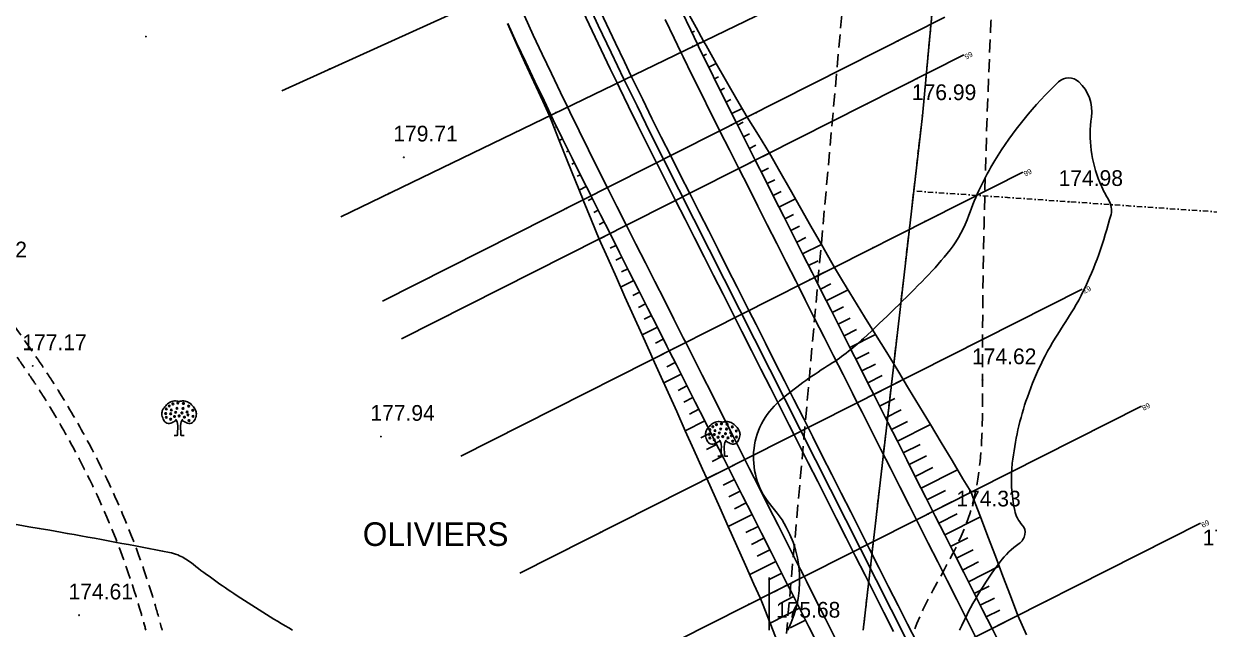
# Model space of a CAD drawing. Extents: x -83928 to -81707, y 15464 to 18601.
# Drawn here: x -83142 to -82916.1, y 17000.2 to 17115.6 of the extents above; entities that cross this region are included whole.
import ezdxf
from ezdxf.enums import TextEntityAlignment as Align

# ---------------------------------------------------------------- set-up
doc = ezdxf.new("R2010")
doc.units = 0
doc.header["$MEASUREMENT"] = 0
for name, pattern in [('ACAD_ISO03W100', [30, 12, -18]), ('INTERROMPU', [0.75, 0.5, -0.25]), ('TIRETPTx2', [2, 1, -0.5, 0, -0.5])]:
    doc.linetypes.add(name, pattern=pattern)
doc.layers.add('ACCE', color=4, linetype='INTERROMPU', lineweight=25)
for name, color, linetype in [('ALT', 7, 'Continuous'), ('ASSIETTE', 3, 'Continuous'), ('AXE_EN_PLAN', 1, 'Continuous'), ('Carroyage 1', 7, 'Continuous'), ('CHAUSSEE_EXT', 5, 'Continuous'), ('CHAUSSEE_INT', 5, 'Continuous'), ('CNiv_1', 1, 'Continuous'), ('CONST', 7, 'Continuous'), ('ECOULEMENT', 160, 'ACAD_ISO03W100'), ('FONDS_DE_FOSSE', 4, 'Continuous'), ('FOSSES', 3, 'Continuous'), ('LIMITE', 40, 'INTERROMPU'), ('PLATE-FORME', 6, 'Continuous'), ('POINTS', 3, 'Continuous'), ('POINTS_PROFILS', 1, 'Continuous'), ('PROFILS', 7, 'Continuous'), ('Talus', 5, 'Continuous')]:
    doc.layers.add(name, color=color, linetype=linetype)

msp = doc.modelspace()

# ---------------------------------------------------------------- linework, layer by layer
at = {"linetype": 'ByBlock', "extrusion": (0.000932032, -0.005533, 0.999984)}
for centre in [(-83114.81, 17041.51, -162.28), (-83114.25, 17042.07, -162.28), (-83113.84, 17041.33, -162.28), (-83113.56, 17042.48, -162.28), (-83112.77, 17041.64, -162.28), (-83112.61, 17042.64, -162.28), (-83111.64, 17041.61, -162.28), (-83111.54, 17042.56, -162.28), (-83110.85, 17040.95, -162.28), (-83110.54, 17042.05, -162.28), (-83109.77, 17041.25, -162.28), (-83114.94, 17040.64, -162.28), (-83114.81, 17039.92, -162.28), (-83113.99, 17040.59, -162.28), (-83113.97, 17039.56, -162.28), (-83113.25, 17040.08, -162.28), (-83113.02, 17040.87, -162.28), (-83112.36, 17040.2, -162.28), (-83111.84, 17040.77, -162.28), (-83111.36, 17039.95, -162.28), (-83110.69, 17040.36, -162.28), (-83110.49, 17039.31, -162.28), (-83109.74, 17040.1, -162.28), (-83009.05, 17038.69, -162.28), (-83011.38, 17036.7, -162.28), (-83011.25, 17037.57, -162.28), (-83010.69, 17038.13, -162.28), (-83010.43, 17036.64, -162.28), (-83010.28, 17037.39, -162.28), (-83010, 17038.54, -162.28), (-83009.46, 17036.93, -162.28), (-83009.2, 17037.69, -162.28), (-83008.28, 17036.82, -162.28), (-83008.08, 17037.67, -162.28), (-83007.97, 17038.61, -162.28), (-83007.28, 17037, -162.28), (-83007.13, 17036.41, -162.28), (-83006.97, 17038.1, -162.28), (-83006.21, 17037.31, -162.28), (-83011.25, 17035.98, -162.28), (-83010.41, 17035.62, -162.28), (-83009.69, 17036.13, -162.28), (-83008.79, 17036.26, -162.28), (-83007.79, 17036, -162.28), (-83006.92, 17035.37, -162.28), (-83006.18, 17036.16, -162.28)]:
    msp.add_circle(centre, 0.156, dxfattribs=at)
at = {"linetype": 'ByBlock'}
for points in [[(-83112.9, 17039.92, 9.47), (-83113.02, 17039.89, 9.47), (-83113.4, 17039.77, 9.47), (-83113.97, 17039.31, 9.47), (-83115.02, 17039.39, 9.47), (-83115.47, 17040.29, 9.47), (-83115.78, 17041.12, 9.48), (-83115.54, 17042.06, 9.48), (-83114.98, 17042.78, 9.49), (-83114.26, 17043.47, 9.49), (-83113.31, 17043.76, 9.49), (-83112.7, 17043.63, 9.49), (-83112.4, 17043.57, 9.49)], [(-83009.33, 17035.98, 9.35), (-83009.45, 17035.95, 9.35), (-83009.83, 17035.83, 9.35), (-83010.41, 17035.37, 9.35), (-83011.46, 17035.44, 9.35), (-83011.91, 17036.35, 9.35), (-83012.21, 17037.18, 9.36), (-83011.97, 17038.11, 9.36), (-83011.41, 17038.84, 9.37), (-83010.69, 17039.53, 9.37), (-83009.74, 17039.81, 9.37), (-83009.13, 17039.69, 9.37), (-83008.83, 17039.63, 9.37)]]:
    msp.add_open_spline(points, degree=3, knots=[0.251632, 0.251632, 0.251632, 0.251632, 0.437955, 0.853553, 1.334497, 1.754172, 2.275549, 2.6296, 3.144963, 3.634468, 4.105014, 4.559575, 4.559575, 4.559575, 4.559575], dxfattribs=at)
for points in [[(-83111.9, 17039.92, 9.47), (-83111.78, 17039.89, 9.47), (-83111.4, 17039.77, 9.47), (-83110.82, 17039.31, 9.46), (-83109.77, 17039.39, 9.46), (-83109.32, 17040.3, 9.47), (-83109.02, 17041.12, 9.47), (-83109.26, 17042.06, 9.48), (-83109.82, 17042.78, 9.48), (-83110.53, 17043.47, 9.48), (-83111.49, 17043.76, 9.49), (-83112.1, 17043.63, 9.49), (-83112.4, 17043.57, 9.49)], [(-83008.33, 17035.98, 9.35), (-83008.21, 17035.95, 9.35), (-83007.83, 17035.83, 9.35), (-83007.25, 17035.37, 9.34), (-83006.21, 17035.44, 9.34), (-83005.76, 17036.35, 9.35), (-83005.45, 17037.18, 9.35), (-83005.69, 17038.11, 9.36), (-83006.25, 17038.84, 9.36), (-83006.97, 17039.53, 9.37), (-83007.92, 17039.81, 9.37), (-83008.53, 17039.69, 9.37), (-83008.83, 17039.63, 9.37)]]:
    msp.add_open_spline(points, degree=3, knots=[0.251632, 0.251632, 0.251632, 0.251632, 0.437955, 0.853553, 1.334497, 1.754172, 2.275549, 2.6296, 3.144963, 3.634468, 4.105014, 4.559575, 4.559575, 4.559575, 4.559575])
for points in [[(-83113.07, 17040.2, 9.47), (-83112.87, 17039.92, 9.47), (-83112.69, 17039.41, 9.46), (-83112.69, 17037.34, 9.45), (-83112.69, 17037.21, 9.45), (-83113.33, 17037.11, 9.45)], [(-83111.69, 17040.2, 9.47), (-83111.9, 17039.92, 9.47), (-83112.08, 17039.41, 9.46), (-83112.08, 17037.34, 9.45), (-83112.08, 17037.21, 9.45), (-83111.44, 17037.11, 9.45)], [(-83009.51, 17036.26, 9.35), (-83009.31, 17035.98, 9.35), (-83009.13, 17035.46, 9.35), (-83009.13, 17033.39, 9.33), (-83009.13, 17033.26, 9.33), (-83009.77, 17033.16, 9.33)], [(-83008.13, 17036.26, 9.35), (-83008.33, 17035.98, 9.35), (-83008.51, 17035.46, 9.35), (-83008.51, 17033.39, 9.33), (-83008.51, 17033.26, 9.33), (-83007.87, 17033.16, 9.33)]]:
    msp.add_spline(points, degree=3, dxfattribs=at)
at = {"layer": 'ACCE', "linetype": 'INTERROMPU', "ltscale": 5}
for points, knots in [([(-83233.9, 17733.51, 206.77), (-83233.53, 17729.41, 206.72), (-83233.17, 17725.3, 206.67), (-83232.41, 17718.6, 206.58), (-83232.07, 17716.01, 206.55), (-83230.88, 17708.25, 206.45), (-83229.84, 17703.13, 206.39), (-83227.33, 17692.98, 206.26), (-83225.87, 17687.95, 206.19), (-83221.02, 17673, 206), (-83217.15, 17663.22, 205.87), (-83211.43, 17649.82, 205.69), (-83209.78, 17646.08, 205.64), (-83206.47, 17638.64, 205.54), (-83204.81, 17634.94, 205.49), (-83201.81, 17628.12, 205.4), (-83200.47, 17625, 205.36), (-83197.85, 17618.75, 205.27), (-83196.57, 17615.62, 205.23), (-83192.84, 17606.19, 205.11), (-83190.48, 17599.88, 205.02), (-83183.75, 17580.86, 204.77), (-83179.76, 17568.07, 204.61), (-83169.1, 17529.37, 204.11), (-83163.76, 17503.13, 203.77), (-83148.64, 17400.87, 202.5), (-83148.84, 17322.19, 201.55), (-83152.38, 17235.24, 200.51), (-83152.66, 17228.63, 200.44), (-83153.58, 17208.79, 200.2), (-83154.25, 17195.52, 200.04), (-83155.29, 17175.82, 199.81), (-83155.63, 17169.43, 199.73), (-83156.66, 17150.22, 199.5), (-83157.36, 17137.39, 199.35), (-83158.18, 17121.77, 199.17), (-83158.33, 17119.02, 199.13), (-83158.61, 17113.51, 199.07), (-83158.75, 17110.75, 199.04), (-83159.05, 17102.49, 198.94), (-83159.1, 17097.01, 198.87), (-83158.57, 17088.78, 198.77), (-83158.27, 17085.94, 198.74), (-83157.47, 17081.04, 198.67), (-83157.03, 17078.95, 198.65), (-83155.97, 17074.95, 198.6), (-83155.36, 17073.03, 198.57), (-83154.14, 17069.86, 198.53), (-83153.59, 17068.57, 198.51), (-83151.64, 17064.57, 198.46), (-83150.05, 17061.95, 198.42), (-83146.67, 17056.82, 198.35), (-83144.87, 17054.32, 198.31), (-83142.25, 17050.57, 198.26), (-83141.39, 17049.34, 198.24), (-83139.73, 17046.84, 198.21), (-83138.91, 17045.58, 198.19), (-83136.52, 17041.77, 198.14), (-83135, 17039.19, 198.1), (-83130.64, 17031.34, 197.99), (-83128.03, 17025.96, 197.92), (-83123.34, 17014.78, 197.77), (-83121.29, 17008.97, 197.69), (-83119.3, 17002.05, 197.6), (-83119.01, 17001.03, 197.59), (-83118.74, 17000, 197.58)], [0, 0, 0, 0, 12.327592, 12.327592, 20.115185, 20.115185, 35.690369, 35.690369, 51.265554, 51.265554, 82.415924, 82.415924, 94.599801, 94.599801, 106.783679, 106.783679, 117.042177, 117.042177, 127.300676, 127.300676, 147.817673, 147.817673, 188.851667, 188.851667, 270.919656, 270.919656, 504.266791, 504.266791, 523.408174, 523.408174, 561.690939, 561.690939, 580.062827, 580.062827, 616.806602, 616.806602, 624.666597, 624.666597, 632.526593, 632.526593, 648.246583, 648.246583, 656.641025, 656.641025, 663.01911, 663.01911, 669.054099, 669.054099, 673.230966, 673.230966, 682.320154, 682.320154, 691.409342, 691.409342, 695.886005, 695.886005, 700.362668, 700.362668, 709.315994, 709.315994, 727.222646, 727.222646, 745.789014, 745.789014, 749.014873, 749.014873, 749.014873, 749.014873]), ([(-83230.54, 17729.67, 206.71), (-83230.29, 17726.91, 206.68), (-83230.02, 17724.15, 206.64), (-83229.41, 17718.85, 206.58), (-83229.08, 17716.29, 206.55), (-83227.91, 17708.67, 206.45), (-83226.87, 17703.63, 206.39), (-83224.39, 17693.62, 206.26), (-83222.95, 17688.65, 206.19), (-83218.13, 17673.86, 206), (-83214.29, 17664.14, 205.87), (-83208.5, 17650.61, 205.69), (-83206.78, 17646.7, 205.64), (-83203.3, 17638.89, 205.53), (-83201.55, 17634.99, 205.48), (-83198.23, 17627.41, 205.38), (-83196.66, 17623.72, 205.33), (-83193.62, 17616.31, 205.23), (-83192.14, 17612.6, 205.18), (-83187.83, 17601.44, 205.03), (-83185.14, 17593.96, 204.93), (-83177.56, 17571.4, 204.64), (-83173.16, 17556.21, 204.44), (-83161.76, 17510.2, 203.85), (-83156.52, 17478.97, 203.46), (-83144.4, 17368.35, 202.09), (-83146.72, 17286.54, 201.11), (-83151.16, 17197.42, 200.06), (-83151.46, 17191.54, 199.99), (-83152.38, 17173.88, 199.78), (-83153.02, 17162.08, 199.64), (-83153.87, 17146.3, 199.45), (-83154.09, 17142.32, 199.4), (-83154.54, 17133.9, 199.3), (-83154.78, 17129.45, 199.25), (-83155.15, 17122.38, 199.16), (-83155.28, 17119.77, 199.13), (-83155.69, 17111.93, 199.04), (-83155.95, 17106.72, 198.98), (-83156.05, 17095.5, 198.84), (-83155.8, 17089.54, 198.77), (-83154.41, 17080.86, 198.66), (-83153.74, 17077.94, 198.63), (-83152.23, 17073.17, 198.56), (-83151.51, 17071.28, 198.54), (-83150.07, 17068.15, 198.5), (-83149.41, 17066.89, 198.48), (-83147.99, 17064.39, 198.44), (-83147.23, 17063.15, 198.43), (-83144.83, 17059.44, 198.37), (-83143.09, 17056.99, 198.34), (-83140.39, 17053.16, 198.29), (-83139.44, 17051.79, 198.27), (-83137.58, 17049.04, 198.23), (-83136.68, 17047.65, 198.21), (-83134.02, 17043.44, 198.15), (-83132.33, 17040.58, 198.11), (-83127.53, 17031.89, 197.99), (-83124.69, 17025.91, 197.91), (-83120.19, 17014.81, 197.76), (-83118.42, 17009.73, 197.69), (-83116.46, 17003.06, 197.61), (-83116.04, 17001.53, 197.59), (-83115.64, 17000, 197.57)], [4.124484, 4.124484, 4.124484, 4.124484, 12.445479, 12.445479, 20.246294, 20.246294, 35.847925, 35.847925, 51.449556, 51.449556, 82.652817, 82.652817, 95.459944, 95.459944, 108.26707, 108.26707, 120.324294, 120.324294, 132.381518, 132.381518, 156.495965, 156.495965, 204.72486, 204.72486, 301.18265, 301.18265, 541.306805, 541.306805, 558.239841, 558.239841, 592.105912, 592.105912, 603.477058, 603.477058, 616.212297, 616.212297, 623.674417, 623.674417, 638.598656, 638.598656, 656.415944, 656.415944, 665.823083, 665.823083, 672.282671, 672.282671, 676.771569, 676.771569, 681.260468, 681.260468, 690.238265, 690.238265, 695.10295, 695.10295, 699.967635, 699.967635, 709.697004, 709.697004, 729.155744, 729.155744, 745.094776, 745.094776, 749.806585, 749.806585, 749.806585, 749.806585])]:
    msp.add_open_spline(points, degree=3, knots=knots, dxfattribs=at)
at = {"layer": 'ASSIETTE'}
for points in [[(-83015.79, 17118.31), (-83013.91, 17114.84), (-83012.5, 17112.25), (-83012.01, 17111.39), (-83010.07, 17107.97), (-83008.11, 17104.55), (-83006.14, 17101.14), (-83004.18, 17097.77), (-83004.15, 17097.74), (-83002.04, 17094.33), (-82999.92, 17090.92), (-82997.94, 17087.43), (-82995.97, 17083.95), (-82993.99, 17080.47), (-82992.02, 17076.98), (-82990.04, 17073.5), (-82988.07, 17070.02), (-82987.57, 17069.14), (-82986, 17066.58), (-82983.9, 17063.16), (-82981.8, 17059.74), (-82979.7, 17056.32), (-82977.6, 17052.9), (-82975.5, 17049.48), (-82974.45, 17047.77), (-82973.41, 17046.05), (-82971.34, 17042.61), (-82969.28, 17039.18), (-82967.21, 17035.74), (-82965.14, 17032.3), (-82963.07, 17028.86), (-82961.52, 17026.29), (-82961.17, 17025.35), (-82959.74, 17021.59), (-82958.31, 17017.83), (-82956.89, 17014.07), (-82955.46, 17010.3), (-82954.03, 17006.54), (-82952.6, 17002.78), (-82950.97, 16999.13)], [(-83049.86, 17115.59), (-83048.2, 17111.89), (-83046.52, 17108.19), (-83044.83, 17104.49), (-83043.13, 17100.8), (-83041.84, 17098.04), (-83041.47, 17097.09), (-83039.97, 17093.3), (-83038.46, 17089.51), (-83036.94, 17085.73), (-83035.42, 17081.99), (-83035.4, 17081.95), (-83033.89, 17078.23), (-83032.37, 17074.51), (-83030.73, 17070.86), (-83029.09, 17067.21), (-83027.46, 17063.55), (-83025.82, 17059.9), (-83024.18, 17056.25), (-83022.54, 17052.59), (-83022.13, 17051.68), (-83020.89, 17048.94), (-83019.25, 17045.29), (-83017.6, 17041.64), (-83015.96, 17037.99), (-83014.31, 17034.34), (-83012.67, 17030.69), (-83011.85, 17028.87), (-83011.03, 17027.04), (-83009.4, 17023.38), (-83007.77, 17019.72), (-83006.14, 17016.06), (-83004.51, 17012.41), (-83002.88, 17008.75), (-83001.65, 17006.01), (-83001.28, 17005.07), (-82999.79, 17001.34), (-82998.31, 16997.61)]]:
    msp.add_lwpolyline(points, dxfattribs=at)
at = {"layer": 'AXE_EN_PLAN'}
msp.add_lwpolyline([(-83122.05, 17435.64, 0.0909), (-83020.09, 17089.73)], format="xyb", dxfattribs=at)
msp.add_lwpolyline([(-83020.09, 17089.73), (-82519.61, 16099.44)], dxfattribs=at)
at = {"layer": 'Carroyage 1'}
msp.add_line((-83000, 17010), (-83000, 17000), dxfattribs=at)
at = {"layer": 'CHAUSSEE_EXT'}
for points in [[(-83046.62, 17117.09), (-83044.92, 17113.41), (-83043.21, 17109.75), (-83041.47, 17106.09), (-83039.73, 17102.44), (-83038.41, 17099.7), (-83037.97, 17098.79), (-83036.19, 17095.15), (-83034.4, 17091.52), (-83032.6, 17087.9), (-83030.8, 17084.32), (-83030.78, 17084.28), (-83028.98, 17080.71), (-83027.17, 17077.14), (-83025.37, 17073.57), (-83023.56, 17070), (-83021.76, 17066.43), (-83019.95, 17062.86), (-83018.15, 17059.29), (-83016.35, 17055.72), (-83015.89, 17054.83), (-83014.54, 17052.15), (-83012.74, 17048.58), (-83010.93, 17045.01), (-83009.13, 17041.44), (-83007.32, 17037.87), (-83005.52, 17034.3), (-83004.62, 17032.52), (-83003.72, 17030.73), (-83001.91, 17027.16), (-83000.11, 17023.59), (-82998.3, 17020.02), (-82996.5, 17016.45), (-82994.7, 17012.88), (-82993.34, 17010.21), (-82992.89, 17009.31), (-82991.09, 17005.74), (-82989.28, 17002.17), (-82987.48, 16998.6)], [(-83019.8, 17116.4), (-83018.1, 17112.83), (-83016.81, 17110.16), (-83016.38, 17109.27), (-83014.64, 17105.72), (-83012.9, 17102.18), (-83011.14, 17098.64), (-83009.38, 17095.15), (-83009.36, 17095.11), (-83007.56, 17091.54), (-83005.75, 17087.97), (-83003.95, 17084.4), (-83002.14, 17080.83), (-83000.34, 17077.26), (-82998.53, 17073.69), (-82996.73, 17070.12), (-82994.93, 17066.55), (-82994.47, 17065.66), (-82993.12, 17062.98), (-82991.32, 17059.41), (-82989.51, 17055.84), (-82987.71, 17052.27), (-82985.9, 17048.7), (-82984.1, 17045.13), (-82983.2, 17043.34), (-82982.3, 17041.56), (-82980.49, 17037.99), (-82978.69, 17034.42), (-82976.88, 17030.85), (-82975.08, 17027.28), (-82973.28, 17023.71), (-82971.92, 17021.03), (-82971.47, 17020.14), (-82969.67, 17016.57), (-82967.86, 17013), (-82966.06, 17009.43), (-82964.25, 17005.86), (-82962.45, 17002.29), (-82960.65, 16998.72)]]:
    msp.add_lwpolyline(points, dxfattribs=at)
at = {"layer": 'CHAUSSEE_INT'}
for points in [[(-83032.69, 17119.11), (-83030.99, 17115.5), (-83029.28, 17111.89), (-83027.56, 17108.28), (-83026.26, 17105.59), (-83025.82, 17104.69), (-83024.07, 17101.1), (-83022.31, 17097.52), (-83020.53, 17093.94), (-83018.75, 17090.41), (-83018.73, 17090.37), (-83016.93, 17086.8), (-83015.12, 17083.23), (-83013.32, 17079.66), (-83011.51, 17076.09), (-83009.71, 17072.52), (-83007.91, 17068.95), (-83006.1, 17065.38), (-83004.3, 17061.81), (-83003.85, 17060.92), (-83002.49, 17058.24), (-83000.69, 17054.67), (-82998.88, 17051.1), (-82997.08, 17047.53), (-82995.28, 17043.96), (-82993.47, 17040.39), (-82992.57, 17038.61), (-82991.67, 17036.82), (-82989.86, 17033.25), (-82988.06, 17029.68), (-82986.25, 17026.11), (-82984.45, 17022.54), (-82982.65, 17018.97), (-82981.29, 17016.3), (-82980.84, 17015.4), (-82979.04, 17011.83), (-82977.23, 17008.26), (-82975.43, 17004.69), (-82973.63, 17001.12), (-82971.82, 16997.55)], [(-83035.4, 17117.85), (-83033.71, 17114.22), (-83031.99, 17110.6), (-83030.26, 17106.98), (-83028.96, 17104.28), (-83028.52, 17103.38), (-83026.77, 17099.78), (-83024.99, 17096.18), (-83023.21, 17092.6), (-83021.43, 17089.06), (-83021.41, 17089.02), (-83019.6, 17085.45), (-83017.8, 17081.88), (-83016, 17078.31), (-83014.19, 17074.74), (-83012.39, 17071.17), (-83010.58, 17067.6), (-83008.78, 17064.03), (-83006.97, 17060.46), (-83006.52, 17059.57), (-83005.17, 17056.89), (-83003.37, 17053.32), (-83001.56, 17049.75), (-82999.76, 17046.18), (-82997.95, 17042.61), (-82996.15, 17039.04), (-82995.25, 17037.25), (-82994.35, 17035.47), (-82992.54, 17031.9), (-82990.74, 17028.33), (-82988.93, 17024.76), (-82987.13, 17021.19), (-82985.32, 17017.62), (-82983.97, 17014.94), (-82983.52, 17014.05), (-82981.72, 17010.48), (-82979.91, 17006.91), (-82978.11, 17003.34), (-82976.3, 16999.77)]]:
    msp.add_lwpolyline(points, dxfattribs=at)
at = {"layer": 'CNiv_1', "elevation": 175}
for points in [[(-82963.7, 17000, -0.05581), (-82956, 17013, -0.078635), (-82952.37, 17016.5, 0.197462), (-82951.25, 17018.25, 0.234749), (-82951.76, 17020.02, -0.132986), (-82953.2, 17022.8, -0.081138), (-82953.66, 17031.79, -0.056301), (-82950.8, 17044.4, -0.064296), (-82943.97, 17058.04, 0.064691), (-82937.2, 17071.6, 0.018365), (-82934.86, 17079.23, 0.107787), (-82934.8, 17080.6, 0.092024), (-82935.3, 17081.95, -0.034743), (-82937, 17085.33, -0.135663), (-82938.59, 17097.77, 0.247754), (-82941, 17104.5, 0.392132), (-82944.84, 17104.48, 0.067869), (-82957, 17089.5, 0.052922), (-82961.93, 17079.06, -0.082082), (-82965.5, 17072.5, -0.027691), (-82970.2, 17067.12, -0.011997), (-82982, 17055.6, -0.047939), (-82988.87, 17050.34, 0.036661), (-82998, 17043.67, 0.419161), (-82999.46, 17023.57, -0.306337), (-82996.46, 17000, -0.119435)], [(-83090.8, 17000, -0.013854), (-83102, 17007, -0.01868), (-83110.25, 17012.93, 0.068147), (-83112.67, 17014.33, 0.049321), (-83114.26, 17014.81, 0.003876), (-83135, 17018.67, 0.02429), (-83199.89, 17026.99, 0.105344)]]:
    msp.add_lwpolyline(points, format="xyb", dxfattribs=at)
at = {"layer": 'ECOULEMENT', "linetype": 'ByBlock', "extrusion": (0.000932032, -0.005533, 0.999984)}
for p, q in [((-82961.07, 17202.06, 200.32), (-82970.8, 17097.99, 199.76)), ((-82970.8, 17097.99, 199.76), (-82982.08, 17000, 199.23))]:
    msp.add_line(p, q, dxfattribs=at)
at = {"layer": 'ECOULEMENT', "linetype": 'TIRETPTx2', "extrusion": (0.000932032, -0.005533, 0.999984)}
msp.add_line((-82901.7, 17078.81, 197.85), (-82972.45, 17083.68, 198.13), dxfattribs=at)
msp.add_line((-82901.7, 17078.81, 197.85), (-82972.45, 17083.68, 198.13), dxfattribs=at)
at = {"layer": 'ECOULEMENT', "linetype": 'TIRETPTx2', "extrusion": (0.000932032, -0.005533, 0.999984), "elevation": 27.82}
msp.add_lwpolyline([(-82964.78, 17325.74), (-82953.56, 17251.65), (-82961.22, 17202.48), (-82970.95, 17098.41), (-82982.23, 17000.41)], dxfattribs=at)
at = {"layer": 'FONDS_DE_FOSSE'}
for points in [[(-83015.79, 17118.31), (-83013.91, 17114.84), (-83012.5, 17112.25), (-83012.01, 17111.39), (-83010.07, 17107.97), (-83008.11, 17104.55), (-83006.14, 17101.14), (-83004.18, 17097.77), (-83004.15, 17097.74), (-83002.04, 17094.33), (-82999.92, 17090.92), (-82997.94, 17087.43), (-82995.97, 17083.95), (-82993.99, 17080.47), (-82992.02, 17076.98), (-82990.04, 17073.5), (-82988.07, 17070.02), (-82987.57, 17069.14), (-82986, 17066.58), (-82983.9, 17063.16), (-82981.8, 17059.74), (-82979.7, 17056.32), (-82977.6, 17052.9), (-82975.5, 17049.48), (-82974.45, 17047.77), (-82973.41, 17046.05), (-82971.34, 17042.61), (-82969.28, 17039.18), (-82967.21, 17035.74), (-82965.14, 17032.3), (-82963.07, 17028.86), (-82961.52, 17026.29), (-82961.17, 17025.35), (-82959.74, 17021.59), (-82958.31, 17017.83), (-82956.89, 17014.07), (-82955.46, 17010.3), (-82954.03, 17006.54), (-82952.6, 17002.78), (-82950.97, 16999.13)], [(-83049.86, 17115.59), (-83048.2, 17111.89), (-83046.52, 17108.19), (-83044.83, 17104.49), (-83043.13, 17100.8), (-83041.84, 17098.04), (-83041.47, 17097.09), (-83039.97, 17093.3), (-83038.46, 17089.51), (-83036.94, 17085.73), (-83035.42, 17081.99), (-83035.4, 17081.95), (-83033.89, 17078.23), (-83032.37, 17074.51), (-83030.73, 17070.86), (-83029.09, 17067.21), (-83027.46, 17063.55), (-83025.82, 17059.9), (-83024.18, 17056.25), (-83022.54, 17052.59), (-83022.13, 17051.68), (-83020.89, 17048.94), (-83019.25, 17045.29), (-83017.6, 17041.64), (-83015.96, 17037.99), (-83014.31, 17034.34), (-83012.67, 17030.69), (-83011.85, 17028.87), (-83011.03, 17027.04), (-83009.4, 17023.38), (-83007.77, 17019.72), (-83006.14, 17016.06), (-83004.51, 17012.41), (-83002.88, 17008.75), (-83001.65, 17006.01), (-83001.28, 17005.07), (-82999.79, 17001.34), (-82998.31, 16997.61)]]:
    msp.add_lwpolyline(points, dxfattribs=at)
at = {"layer": 'FOSSES'}
for points in [[(-83015.79, 17118.31), (-83013.91, 17114.84), (-83012.5, 17112.25), (-83012.01, 17111.39), (-83010.07, 17107.97), (-83008.11, 17104.55), (-83006.14, 17101.14), (-83004.18, 17097.77), (-83004.15, 17097.74), (-83002.04, 17094.33), (-82999.92, 17090.92), (-82997.94, 17087.43), (-82995.97, 17083.95), (-82993.99, 17080.47), (-82992.02, 17076.98), (-82990.04, 17073.5), (-82988.07, 17070.02), (-82987.57, 17069.14), (-82986, 17066.58), (-82983.9, 17063.16), (-82981.8, 17059.74), (-82979.7, 17056.32), (-82977.6, 17052.9), (-82975.5, 17049.48), (-82974.45, 17047.77), (-82973.41, 17046.05), (-82971.34, 17042.61), (-82969.28, 17039.18), (-82967.21, 17035.74), (-82965.14, 17032.3), (-82963.07, 17028.86), (-82961.52, 17026.29), (-82961.17, 17025.35), (-82959.74, 17021.59), (-82958.31, 17017.83), (-82956.89, 17014.07), (-82955.46, 17010.3), (-82954.03, 17006.54), (-82952.6, 17002.78), (-82950.97, 16999.13)], [(-83049.86, 17115.59), (-83048.2, 17111.89), (-83046.52, 17108.19), (-83044.83, 17104.49), (-83043.13, 17100.8), (-83041.84, 17098.04), (-83041.47, 17097.09), (-83039.97, 17093.3), (-83038.46, 17089.51), (-83036.94, 17085.73), (-83035.42, 17081.99), (-83035.4, 17081.95), (-83033.89, 17078.23), (-83032.37, 17074.51), (-83030.73, 17070.86), (-83029.09, 17067.21), (-83027.46, 17063.55), (-83025.82, 17059.9), (-83024.18, 17056.25), (-83022.54, 17052.59), (-83022.13, 17051.68), (-83020.89, 17048.94), (-83019.25, 17045.29), (-83017.6, 17041.64), (-83015.96, 17037.99), (-83014.31, 17034.34), (-83012.67, 17030.69), (-83011.85, 17028.87), (-83011.03, 17027.04), (-83009.4, 17023.38), (-83007.77, 17019.72), (-83006.14, 17016.06), (-83004.51, 17012.41), (-83002.88, 17008.75), (-83001.65, 17006.01), (-83001.28, 17005.07), (-82999.79, 17001.34), (-82998.31, 16997.61)]]:
    msp.add_lwpolyline(points, dxfattribs=at)
at = {"layer": 'LIMITE', "linetype": 'INTERROMPU', "ltscale": 5, "extrusion": (0.000932032, -0.005533, 0.999984)}
msp.add_line((-82982.13, 17162.06, 199.1), (-82996.7, 16999.37, 197.19), dxfattribs=at)
msp.add_line((-82982.13, 17162.06, 199.1), (-82996.7, 16999.37, 197.19), dxfattribs=at)
at = {"layer": 'LIMITE', "linetype": 'INTERROMPU', "ltscale": 5}
msp.add_open_spline([(-82952.47, 17202.4, 199.49), (-82955.97, 17151.31, 198.92), (-82960.09, 17091.22, 198.26), (-82959.06, 17021.42, 197.29), (-82969.8, 17006.91, 197.27), (-82972.33, 17000, 197.16)], degree=3, knots=[0, 0, 0, 0, 154.901533, 182.17592, 204.739483, 204.739483, 204.739483, 204.739483], dxfattribs=at)
msp.add_open_spline([(-82952.47, 17202.4, 199.49), (-82955.97, 17151.31, 198.92), (-82960.09, 17091.22, 198.26), (-82959.06, 17021.42, 197.29), (-82969.8, 17006.91, 197.27), (-82972.33, 17000, 197.16)], degree=3, knots=[0, 0, 0, 0, 154.901533, 182.17592, 204.739483, 204.739483, 204.739483, 204.739483], dxfattribs=at)
at = {"layer": 'PLATE-FORME'}
for points in [[(-83016.64, 17117.9), (-83014.94, 17114.35), (-83013.66, 17111.69), (-83013.23, 17110.8), (-83011.5, 17107.26), (-83009.76, 17103.73), (-83008.01, 17100.21), (-83006.25, 17096.72), (-83006.24, 17096.69), (-83004.43, 17093.12), (-83002.63, 17089.55), (-83000.82, 17085.98), (-82999.02, 17082.41), (-82997.21, 17078.84), (-82995.41, 17075.27), (-82993.61, 17071.7), (-82991.8, 17068.13), (-82991.35, 17067.24), (-82990, 17064.56), (-82988.19, 17060.99), (-82986.39, 17057.42), (-82984.59, 17053.85), (-82982.78, 17050.28), (-82980.98, 17046.71), (-82980.07, 17044.92), (-82979.17, 17043.14), (-82977.37, 17039.57), (-82975.56, 17036), (-82973.76, 17032.43), (-82971.96, 17028.86), (-82970.15, 17025.29), (-82968.8, 17022.61), (-82968.35, 17021.72), (-82966.54, 17018.15), (-82964.74, 17014.58), (-82962.93, 17011.01), (-82961.13, 17007.44), (-82959.33, 17003.87), (-82957.52, 17000.3), (-82955.72, 16996.73)], [(-83049.8, 17115.62), (-83048.1, 17111.94), (-83046.37, 17108.26), (-83044.63, 17104.59), (-83042.88, 17100.92), (-83041.56, 17098.18), (-83041.12, 17097.26), (-83039.33, 17093.61), (-83037.54, 17089.97), (-83035.73, 17086.33), (-83033.92, 17082.74), (-83033.9, 17082.7), (-83032.1, 17079.13), (-83030.29, 17075.56), (-83028.49, 17071.99), (-83026.69, 17068.42), (-83024.88, 17064.85), (-83023.08, 17061.28), (-83021.27, 17057.71), (-83019.47, 17054.14), (-83019.02, 17053.25), (-83017.67, 17050.57), (-83015.86, 17047), (-83014.06, 17043.43), (-83012.25, 17039.86), (-83010.45, 17036.29), (-83008.64, 17032.73), (-83007.74, 17030.94), (-83006.84, 17029.16), (-83005.04, 17025.59), (-83003.23, 17022.02), (-83001.43, 17018.45), (-82999.62, 17014.88), (-82997.82, 17011.31), (-82996.47, 17008.63), (-82996.01, 17007.74), (-82994.21, 17004.17), (-82992.41, 17000.6), (-82990.6, 16997.03)]]:
    msp.add_lwpolyline(points, dxfattribs=at)
at = {"layer": 'POINTS', "extrusion": (0.002059, -0.012217, 0.999923)}
for centre in [(-83118.96, 17112.18, -182.42), (-83118.96, 17112.18, -182.42), (-82971.03, 17097.06, -182.42), (-83069.82, 17089.18, -182.42), (-83069.82, 17089.18, -182.42), (-82943.08, 17080.7, -182.42), (-83140.51, 17049.4, -182.42), (-83140.51, 17049.4, -182.42), (-82959.57, 17046.72, -182.42), (-83074.19, 17035.94, -182.42), (-83074.19, 17035.94, -182.42), (-82962.56, 17019.61, -182.42), (-83131.69, 17001.89, -182.42), (-83131.69, 17001.89, -182.42)]:
    msp.add_circle(centre, 0.05, dxfattribs=at)
at = {"layer": 'POINTS_PROFILS'}
for p in [(-83012.5, 17112.25), (-82975.46, 17112.29), (-83016.81, 17110.16), (-83014.56, 17111.25), (-83013.66, 17111.69), (-83083.75, 17106.91), (-83026.26, 17105.59), (-82971.84, 17105.11), (-83028.96, 17104.28), (-83027.61, 17104.93), (-82973.39, 17104.32), (-83040.66, 17098.61), (-83038.41, 17099.7), (-83002.45, 17098.65), (-82981.28, 17100.34), (-83041.84, 17098.04), (-83041.56, 17098.18), (-83007.15, 17096.27), (-83006.25, 17096.72), (-83004.18, 17097.77), (-83048.11, 17095), (-83009.38, 17095.15), (-83020.09, 17089.73), (-83018.75, 17090.41), (-83002.63, 17089.55), (-82999.92, 17090.92), (-83060.67, 17088.92), (-83021.43, 17089.06), (-83005.75, 17087.97), (-83003.52, 17089.1), (-83072.61, 17083.14), (-83072.4, 17083.24), (-83033.92, 17082.74), (-83033.03, 17083.19), (-83030.8, 17084.32), (-83016.46, 17082.56), (-83015.12, 17083.23), (-82960.56, 17082.8), (-83038.54, 17080.41), (-83035.42, 17081.99), (-83017.8, 17081.88), (-82970.27, 17077.89), (-82967.82, 17079.13), (-83029.4, 17076.02), (-83027.17, 17077.14), (-83032.37, 17074.51), (-83030.29, 17075.56), (-82980.19, 17072.87), (-82987.57, 17069.14), (-83064.71, 17067.18), (-82992.24, 17066.78), (-82991.35, 17067.24), (-82994.47, 17065.66), (-83061.09, 17060), (-83005.18, 17060.24), (-83003.85, 17060.92), (-82949.28, 17060.48), (-83006.52, 17059.57), (-82958.95, 17055.6), (-83019.02, 17053.25), (-83018.13, 17053.7), (-83015.89, 17054.83), (-82962.1, 17054.01), (-83022.13, 17051.68), (-82967.37, 17051.34), (-82974.45, 17047.77), (-82980.97, 17044.47), (-82980.07, 17044.92), (-82983.2, 17043.34), (-83049.81, 17037.69), (-82995.25, 17037.25), (-82993.91, 17037.93), (-82992.57, 17038.61), (-82938.01, 17038.17), (-83007.74, 17030.94), (-83006.85, 17031.39), (-83004.62, 17032.52), (-83011.85, 17028.87), (-82961.52, 17026.29), (-82969.69, 17022.16), (-82968.8, 17022.61), (-82971.92, 17021.03), (-83032.13, 17018.61), (-83038.53, 17015.38), (-82983.97, 17014.94), (-82982.63, 17015.62), (-82981.29, 17016.3), (-82926.73, 17015.86), (-82993.34, 17010.21), (-82996.47, 17008.63), (-82995.57, 17009.08), (-83001.65, 17006.01), (-83003.86, 17004.89), (-82947.09, 17005.57), (-82952.6, 17002.78), (-82957.52, 17000.3)]:
    msp.add_point(p, dxfattribs=at)
at = {"layer": 'PROFILS'}
for points in [[(-83092.86, 17102.77), (-82983.59, 17152.36)], [(-83081.61, 17078.78), (-82973.61, 17131.08)], [(-83073.64, 17062.67), (-82966.54, 17116.8)], [(-83070.01, 17055.49), (-82962.91, 17109.62)], [(-83058.73, 17033.18), (-82951.64, 17087.31)], [(-83047.46, 17010.87), (-82940.36, 17064.99)], [(-83036.18, 16988.56), (-82929.08, 17042.68)], [(-83024.91, 16966.24), (-82917.81, 17020.37)]]:
    msp.add_lwpolyline(points, dxfattribs=at)
at = {"layer": 'Talus'}
for points in [[(-83049.16, 17114.24), (-83049.2, 17114.22)], [(-83014.73, 17113.91), (-83014.2, 17114.16)], [(-83048.1, 17111.94), (-83048.2, 17111.89)], [(-83013.66, 17111.69), (-83013.08, 17111.97)], [(-83047.02, 17109.64), (-83047.09, 17109.61)], [(-83012.58, 17109.48), (-83011.93, 17109.79)], [(-83045.94, 17107.34), (-83046.02, 17107.3)], [(-83011.5, 17107.26), (-83010.07, 17107.97)], [(-83044.85, 17105.04), (-83044.95, 17105)], [(-83010.41, 17105.06), (-83009.63, 17105.44)], [(-83043.76, 17102.75), (-83043.98, 17102.65)], [(-83009.32, 17102.85), (-83008.47, 17103.27)], [(-83042.66, 17100.46), (-83042.79, 17100.4)], [(-83008.22, 17100.65), (-83007.31, 17101.11)], [(-83007.12, 17098.45), (-83005.15, 17099.44)], [(-83041.56, 17098.18), (-83041.7, 17098.11)], [(-83006.01, 17096.24), (-83004.95, 17096.78)], [(-83040.45, 17095.89), (-83040.68, 17095.78)], [(-83004.88, 17094.01), (-83003.72, 17094.6)], [(-83039.33, 17093.61), (-83039.97, 17093.3)], [(-83003.76, 17091.78), (-83002.5, 17092.41)], [(-83038.21, 17091.34), (-83038.62, 17091.13)], [(-83002.63, 17089.55), (-82999.92, 17090.92)], [(-83037.09, 17089.06), (-83037.58, 17088.81)], [(-83001.5, 17087.32), (-83000.09, 17088.03)], [(-83035.95, 17086.79), (-83036.54, 17086.49)], [(-83000.37, 17085.09), (-82998.91, 17085.82)], [(-83034.82, 17084.52), (-83036.17, 17083.84)], [(-82999.24, 17082.85), (-82997.73, 17083.62)], [(-83033.68, 17082.26), (-83034.44, 17081.87)], [(-82998.12, 17080.62), (-82994.98, 17082.21)], [(-83032.55, 17080.03), (-83033.41, 17079.59)], [(-82996.99, 17078.39), (-82995.37, 17079.21)], [(-83031.42, 17077.8), (-83032.37, 17077.32)], [(-82995.86, 17076.16), (-82994.19, 17077.01)], [(-83030.29, 17075.56), (-83032.37, 17074.51)], [(-82994.73, 17073.93), (-82993.01, 17074.8)], [(-82993.61, 17071.7), (-82990.04, 17073.5)], [(-83029.17, 17073.33), (-83030.26, 17072.78)], [(-83028.04, 17071.1), (-83029.18, 17070.53)], [(-83026.91, 17068.87), (-83028.11, 17068.27)], [(-82992.48, 17069.47), (-82990.64, 17070.39)], [(-83025.78, 17066.64), (-83028.28, 17065.38)], [(-82991.35, 17067.24), (-82989.46, 17068.19)], [(-83024.66, 17064.41), (-83025.95, 17063.75)], [(-82990.22, 17065), (-82988.24, 17066.01)], [(-82989.1, 17062.77), (-82984.95, 17064.87)], [(-83023.53, 17062.18), (-83024.88, 17061.5)], [(-83022.4, 17059.95), (-83023.8, 17059.24)], [(-82987.97, 17060.54), (-82985.8, 17061.64)], [(-83021.27, 17057.71), (-83024.18, 17056.25)], [(-82986.84, 17058.31), (-82984.58, 17059.45)], [(-83020.15, 17055.48), (-83021.65, 17054.72)], [(-82985.71, 17056.08), (-82983.36, 17057.27)], [(-82984.59, 17053.85), (-82979.7, 17056.32)], [(-83019.02, 17053.25), (-83020.57, 17052.47)], [(-83017.89, 17051.02), (-83019.5, 17050.21)], [(-82983.46, 17051.62), (-82980.92, 17052.9)], [(-83016.76, 17048.79), (-83020.07, 17047.12)], [(-82982.33, 17049.39), (-82979.7, 17050.71)], [(-82981.2, 17047.15), (-82978.48, 17048.53)], [(-83015.64, 17046.56), (-83017.34, 17045.7)], [(-82980.07, 17044.92), (-82974.45, 17047.77)], [(-83014.51, 17044.33), (-83016.26, 17043.44)], [(-82978.95, 17042.69), (-82976.05, 17044.16)], [(-83013.38, 17042.1), (-83015.18, 17041.18)], [(-82977.82, 17040.46), (-82974.84, 17041.97)], [(-83012.25, 17039.86), (-83015.96, 17037.99)], [(-82976.69, 17038.23), (-82973.63, 17039.78)], [(-83011.12, 17037.63), (-83013.03, 17036.67)], [(-82975.56, 17036), (-82969.28, 17039.18)], [(-83010, 17035.4), (-83011.95, 17034.42)], [(-82974.44, 17033.77), (-82971.21, 17035.4)], [(-83008.87, 17033.17), (-83010.87, 17032.16)], [(-82973.31, 17031.54), (-82970, 17033.21)], [(-83007.74, 17030.94), (-83011.85, 17028.87)], [(-82972.18, 17029.3), (-82968.79, 17031.02)], [(-82971.05, 17027.07), (-82964.11, 17030.58)], [(-83006.61, 17028.71), (-83008.72, 17027.64)], [(-83005.49, 17026.48), (-83007.65, 17025.39)], [(-82969.93, 17024.84), (-82966.37, 17026.64)], [(-83004.36, 17024.25), (-83006.57, 17023.13)], [(-82968.8, 17022.61), (-82965.16, 17024.45)], [(-83003.23, 17022.02), (-83007.77, 17019.72)], [(-82967.67, 17020.38), (-82964.15, 17022.16)], [(-82966.54, 17018.15), (-82959.74, 17021.59)], [(-83002.1, 17019.78), (-83004.43, 17018.61)], [(-83000.98, 17017.55), (-83003.35, 17016.35)], [(-82965.42, 17015.92), (-82962.13, 17017.58)], [(-82999.85, 17015.32), (-83002.28, 17014.09)], [(-82964.29, 17013.69), (-82961.12, 17015.29)], [(-82998.72, 17013.09), (-83003.69, 17010.58)], [(-82963.16, 17011.45), (-82960.11, 17012.99)], [(-82997.59, 17010.86), (-83000.13, 17009.58)], [(-82962.03, 17009.22), (-82956.17, 17012.18)], [(-82996.47, 17008.63), (-82999.06, 17007.32)], [(-82960.9, 17006.99), (-82958.09, 17008.41)], [(-82995.34, 17006.4), (-82998.03, 17005.04)], [(-82959.78, 17004.76), (-82957.08, 17006.12)], [(-82994.21, 17004.17), (-82999.79, 17001.34)], [(-82958.65, 17002.53), (-82956.07, 17003.83)], [(-82993.08, 17001.93), (-82995.97, 17000.47)], [(-82957.52, 17000.3), (-82952.6, 17002.78)]]:
    msp.add_lwpolyline(points, dxfattribs=at)

# ---------------------------------------------------------------- texts
at = {"layer": 'ALT', "extrusion": (0.002059, -0.012217, 0.999923)}
for s, p in [('176.99', (-82973.03, 17100.06, -182.42)), ('179.71', (-83071.82, 17092.18, -182.42)), ('179.71', (-83071.82, 17092.18, -182.42)), ('174.98', (-82945.08, 17083.7, -182.42)), ('177.92', (-83153.89, 17070.08, -182.42)), ('177.92', (-83153.89, 17070.08, -182.42)), ('177.17', (-83142.51, 17052.4, -182.42)), ('177.17', (-83142.51, 17052.4, -182.42)), ('174.62', (-82961.57, 17049.72, -182.42)), ('177.94', (-83076.19, 17038.94, -182.42)), ('177.94', (-83076.19, 17038.94, -182.42)), ('174.33', (-82964.56, 17022.61, -182.42)), ('178.28', (-82917.62, 17015.2, -182.42)), ('174.61', (-83133.69, 17004.89, -182.42)), ('174.61', (-83133.69, 17004.89, -182.42)), ('175.68', (-82998.93, 17001.42, -182.42))]:
    msp.add_text(s, height=3, rotation=359.9958, dxfattribs=at).set_placement(p)
at = {"layer": 'CONST', "linetype": 'ByBlock', "extrusion": (0.000932032, -0.005533, 0.999984)}
msp.add_text('OLIVIERS', height=4.5, rotation=0.0032, dxfattribs=at).set_placement((-83077.38, 17015.41, -162.28))
at = {"layer": 'PROFILS'}
for s, p in [(' 65', (-82962.91, 17109.62)), (' 66', (-82951.64, 17087.31)), (' 67', (-82940.36, 17064.99)), (' 68', (-82929.08, 17042.68)), (' 69', (-82917.81, 17020.37))]:
    msp.add_text(s, height=1, rotation=206.8115, dxfattribs=at).set_placement(p, align=Align.RIGHT)

doc.saveas('drawing.dxf')
